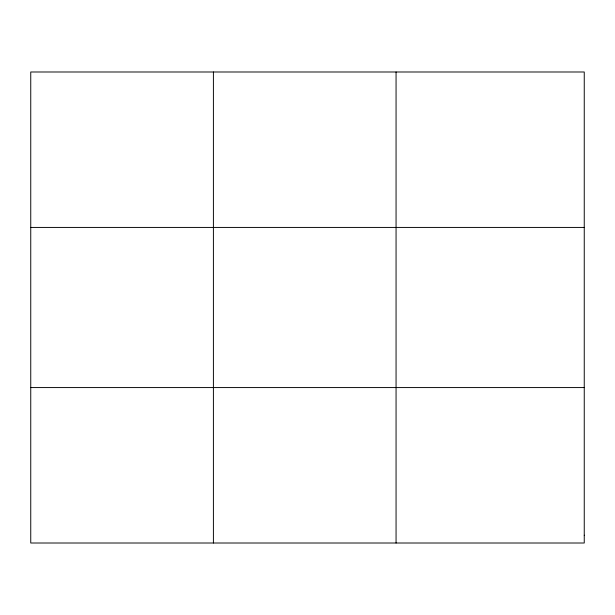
<?xml version="1.0" encoding="UTF-8"?>
<svg xmlns="http://www.w3.org/2000/svg" width="615" height="615" viewBox="0 0 615 615"><rect width="100%" height="100%" fill="white"/><g stroke="black" fill="none" stroke-linecap="round" stroke-linejoin="round"><path stroke-width="0.92" d="M213.405 71.993L213.405 543.007M396.06 71.993L396.06 543.007M30.75 227.427L584.25 227.427M30.75 387.573L584.25 387.573M584.25 535.235L584.25 543.007L30.75 543.007L30.75 71.993L584.25 71.993L584.25 535.235"/></g></svg>
